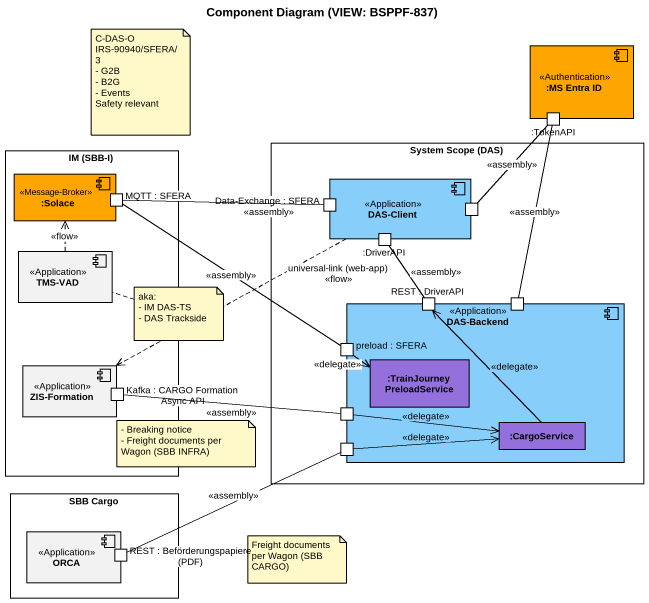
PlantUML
@startuml
title Component Diagram (VIEW: BSPPF-837)
component ":MS Entra ID" as MS_Entra_ID <<Authentication>> #FFA500 {
  port ":TokenAPI" as TokenAPI
}
rectangle "IM (SBB-I)" as IM_SBB_I {
  component ":Solace" as Solace <<Message-Broker>> #FFA500 {
    port "MQTT : SFERA" as MQTT
  }
  component "TMS-VAD" as TMS_VAD <<Application>>
  component "ZIS-Formation" as ZIS_Formation <<Application>> {
    port "Kafka : CARGO Formation Async API" as Kafka
  }
}
rectangle "System Scope (DAS)" as System_Scope_DAS {
  component "DAS-Client" as DAS_Client <<Application>> #87CEFA {
    port "Data-Exchange : SFERA" as Data_Exchange
    port " " as port1
    port ":DriverAPI" as DriverAPI
  }
  component "DAS-Backend" as DAS_Backend <<Application>> #87CEFA {
    port "REST : DriverAPI" as REST
    port " " as port2
    port "preload : SFERA" as preload
    rectangle ":TrainJourneyPreloadService" as TrainJourneyPreloadService #9370DB
    port " " as port3
    port " " as port4
    rectangle ":CargoService" as CargoService #9370DB
  }
}
rectangle "SBB Cargo" as SBB_Cargo {
  component ORCA <<Application>> {
    port "REST : Beförderungspapiere (PDF)" as REST_2
  }
}
DAS_Client .left.> ZIS_Formation : universal-link (web-app)\n<<flow>>
Data_Exchange -left- MQTT : <<assembly>>
port1 -up- TokenAPI : <<assembly>>
TMS_VAD .up.> Solace : <<flow>>
DriverAPI -- REST : <<assembly>>
port2 -up- TokenAPI : <<assembly>>
preload -up- MQTT : <<assembly>>
preload -right-> TrainJourneyPreloadService : <<delegate>>
port3 -left- Kafka : <<assembly>>
port3 -right-> CargoService : <<delegate>>
port4 -right-> CargoService : <<delegate>>
port4 -left- REST_2 : <<assembly>>
CargoService -up-> REST : <<delegate>>
note as N1
  C-DAS-O
  IRS-90940/SFERA/3
  - G2B
  - B2G
  - Events
  Safety relevant
end note
note right of TMS_VAD
  aka:
  - IM DAS-TS
  - DAS Trackside
end note
note as N3
  - Breaking notice
  - Freight documents per Wagon (SBB INFRA)
end note
note as N4
  Freight documents per Wagon (SBB CARGO)
end note
@enduml
